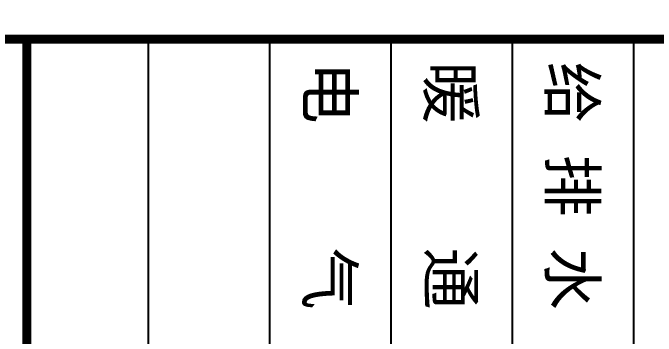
# Model space of a CAD drawing. Extents: x 447413 to 2975780, y -1432727 to 1301644.
# Drawn here: x 2367423 to 2373785, y 457173 to 460369 of the extents above; entities that cross this region are included whole.
import ezdxf

# ---------------------------------------------------------------- set-up
doc = ezdxf.new("R2010")
doc.units = 0
doc.header["$LTSCALE"] = 1000
doc.header["$MEASUREMENT"] = 0
doc.layers.add('图框', color=253, linetype='Continuous')
doc.styles.add('cx_biaoti', font='')
doc.styles.get('cx_biaoti').set_extended_font_data('SimSun')

# ---------------------------------------------------------------- blocks, each defined once
blk = doc.blocks.new('A$C6B0021A6')
at = {"layer": '图框', "color": 153}
for p, q in [((111420, 79920, -84000), (117920, 79920, -84000)), ((111420, 79120, -84000), (117920, 79120, -84000)), ((111420, 78320, -84000), (117920, 78320, -84000)), ((111420, 77520, -84000), (117920, 77520, -84000)), ((111420, 76720, -84000), (117920, 76720, -84000))]:
    blk.add_line(p, q, dxfattribs=at)
at = {"layer": '图框', "color": 153, "const_width": 58, "elevation": -84000}
for points in [[(111420, 1020), (2520, 1020), (2520, 83120), (111420, 83120)], [(111420, 83120), (117920, 83120), (117920, 1020), (111420, 1020)]]:
    blk.add_lwpolyline(points, close=True, dxfattribs=at)
blk.add_lwpolyline([(111420, 75920), (117920, 75920)], dxfattribs=at)
at = {"layer": '图框', "color": 153, "style": 'cx_biaoti'}
for s, p in [('给 排 水', (111567.2, 79365.7, -84000)), ('暖    通', (111567.2, 78565.7, -84000)), ('电    气', (111567.2, 77765.7, -84000))]:
    blk.add_text(s, height=300, dxfattribs=at).set_placement(p)

msp = doc.modelspace()

# ---------------------------------------------------------------- block references
at = {"xscale": 1.5, "yscale": 1.5, "zscale": 1.5, "rotation": 270}
msp.add_blockref('A$C6B0021A6', (2253682, 627238.4, 252000), dxfattribs=at)

doc.saveas('drawing.dxf')
